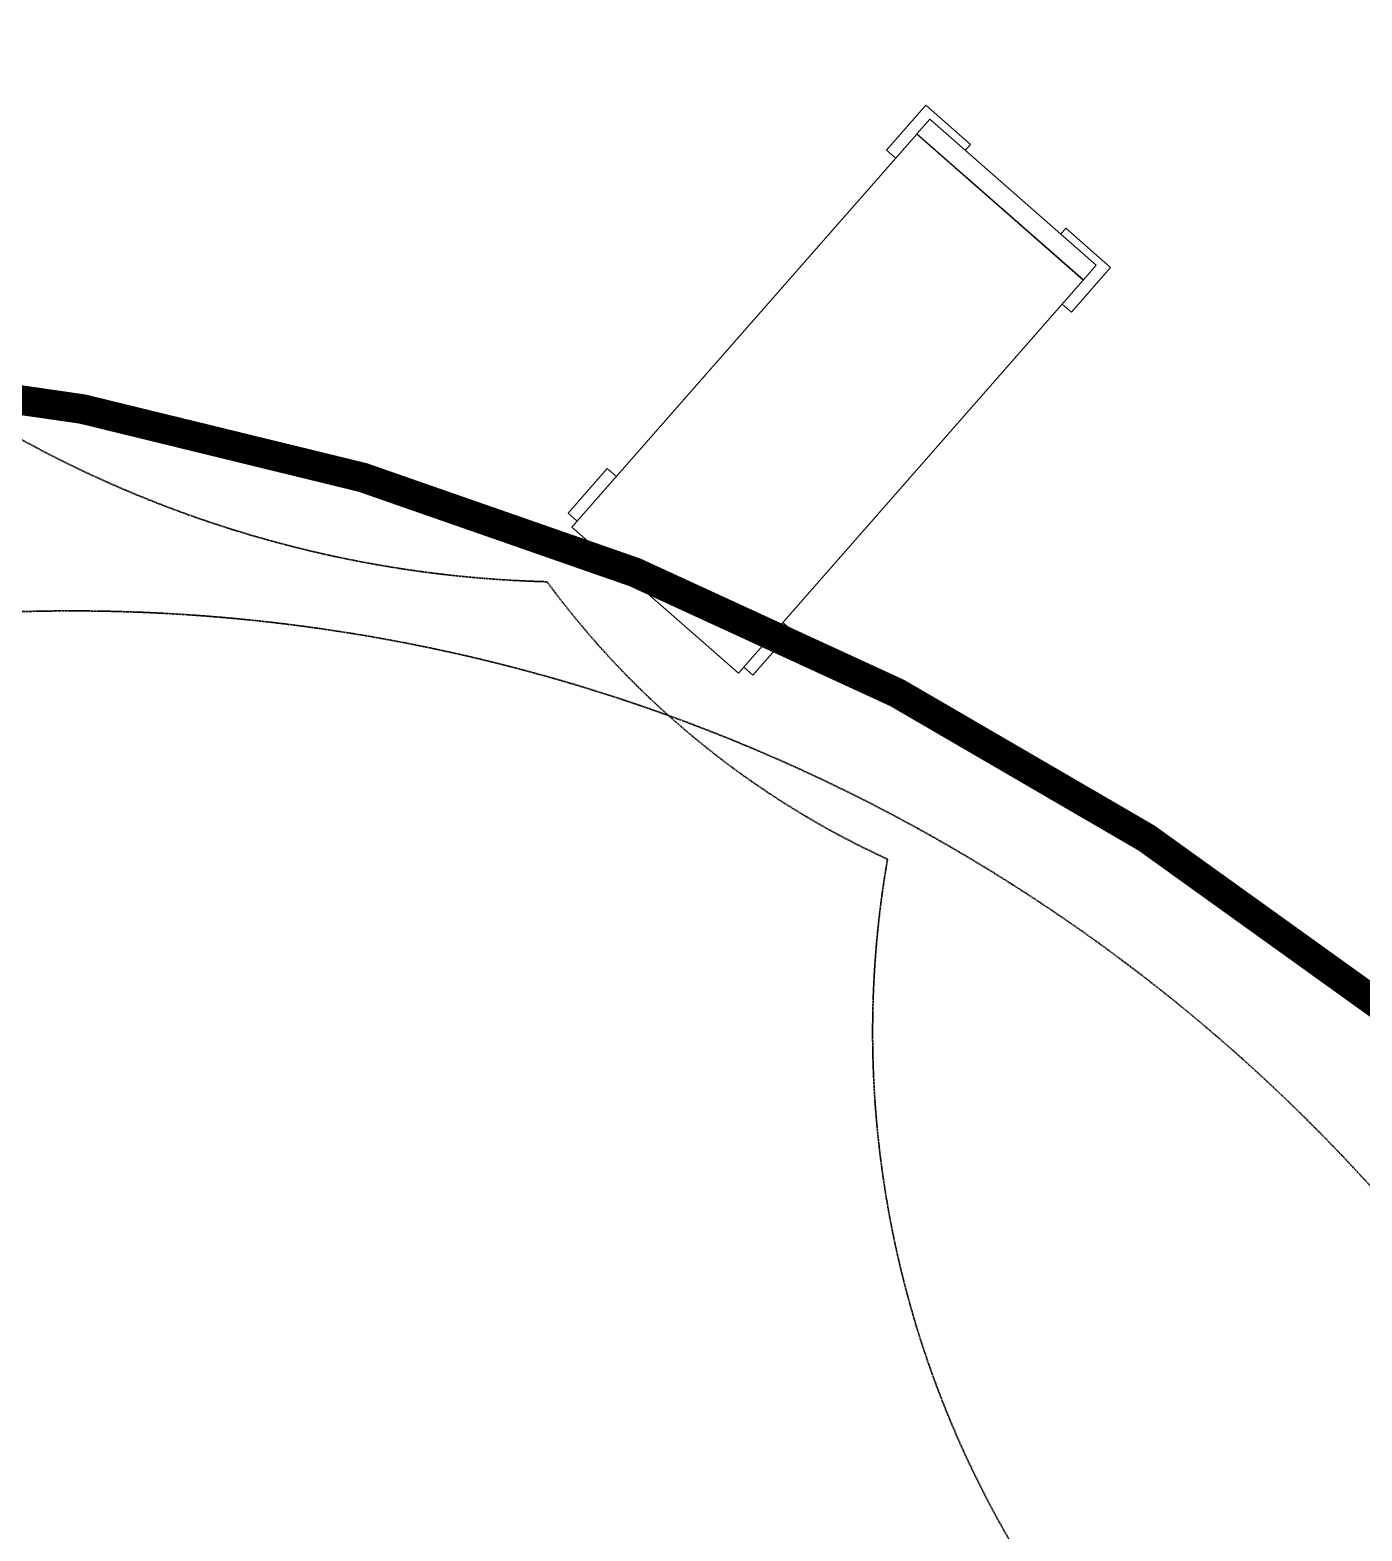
# Model space of a CAD drawing. Header units: millimetres. Extents: x 246416442 to 246896683, y 7418963194 to 7419503218.
# Drawn here: x 246855777 to 246860256, y 7419411493 to 7419416542 of the extents above; entities that cross this region are included whole.
import ezdxf
from ezdxf.lldxf.tags import DXFTag

# ---------------------------------------------------------------- set-up
doc = ezdxf.new("R2010")
doc.units = ezdxf.units.MM
doc.linetypes.add('DASHED', pattern=[0.75, 0.5, -0.25])
doc.linetypes.add('DASHED2', pattern=[9.525, 6.35, -3.175])
for name, color, linetype in [('L-Hatch Boundary', 1, 'Continuous'), ('L-HS-CONCRETE PATH', 2, 'Continuous'), ('L-ST-SHADE-SAIL', 5, 'DASHED2'), ('L-X-E-PRKR', 8, 'Continuous')]:
    doc.layers.add(name, color=color, linetype=linetype)
doc.layers.add('L-SUB-SOIL DRAINAGE', color=170, linetype='SUBSOIL', lineweight=20)
doc.styles.get("Standard").update_dxf_attribs({"font": 'arial.ttf'})
tags = doc.linetypes.add('SUBSOIL', pattern='A,12.7,-5.08,["SSD",Standard,S=2.54,R=0,X=-2.54,Y=-1.27],-6.35', length=24.13).pattern_tags.tags
tags[6] = DXFTag(74, 10)

msp = doc.modelspace()

# ---------------------------------------------------------------- linework, layer by layer
at = {"layer": 'L-Hatch Boundary', "flags": 128}
msp.add_lwpolyline([(246835860.8, 7419424775.6, -0.000269), (246835856, 7419424761.4), (246846358.7, 7419411938.4, -0.35871), (246852256.8, 7419416287.6, -1.730144), (246868366.8, 7419412873.4, 0.258757), (246866446.1, 7419413436.8, 0.137355), (246866072.8, 7419415591, 0.22796), (246866302.3, 7419417492.1, 1.29869), (246858602.3, 7419422315.7, 0.713076), (246854528.2, 7419416215.3, -0.461319), (246853810.8, 7419414199.1, 0.420899), (246850456.1, 7419406470.3, 0.447091), (246837066.9, 7419394612.7, 0.060042), (246832898.3, 7419396262.7, 0.184364), (246835510.4, 7419402898.1, 0.864723), (246835662, 7419414771.5, -0.141363), (246832434.9, 7419419279.2, 0.001039), (246835860.7, 7419424775.2, -0.000003)], format="xyb", close=True, dxfattribs=at)
at = {"layer": 'L-Hatch Boundary', "linetype": 'DASHED', "lineweight": 35, "ltscale": 5, "flags": 128}
for points in [[(246858601.4, 7419422316, 1.122557), (246857515.6, 7419414686.3, 0.127128), (246858660.7, 7419413752.8, 0.508036), (246862480, 7419409800.7, 0.161145), (246867998.8, 7419412489.4, 0.217541), (246866449.6, 7419413470.4, 0.141321), (246866073.3, 7419415591.9, 0.227261), (246866301.7, 7419417491.6, 1.298308)], [(246857708.6, 7419402876.7, 0.774933), (246861418.1, 7419410814.1, 1.009118), (246850455.6, 7419406470.4, -0.173726)]]:
    msp.add_lwpolyline(points, format="xyb", close=True, dxfattribs=at)
at = {"layer": 'L-HS-CONCRETE PATH', "ltscale": 0.1}
msp.add_arc((246861291, 7419419225.7), 9500, 278.43093, 198.01117, dxfattribs=at)
at = {"layer": 'L-ST-SHADE-SAIL', "ltscale": 0.5, "const_width": 100, "flags": 128}
msp.add_lwpolyline([(246854023.1, 7419415452.9, -0.295706), (246863268.5, 7419409461.2, -0.253509), (246870425.9, 7419415826.7, -0.123865), (246868963.2, 7419425306.2, -0.14259), (246862014.5, 7419428978.1, -0.082649), (246851376.9, 7419420242.6, -0.256841), (246854014.8, 7419415437.5, 1.000758)], format="xyb", dxfattribs=at)
at = {"layer": 'L-SUB-SOIL DRAINAGE', "ltscale": 0.75, "flags": 128}
msp.add_lwpolyline([(246836375.8, 7419368838, 0.049859), (246836452.7, 7419367265, 1.020543), (246838457.4, 7419363126.5, 0.507423), (246850958.7, 7419364620.6, 0.34783), (246860630.1, 7419364185, 0.95316), (246871514.2, 7419375336.2, 0.546089), (246865357.3, 7419391537), (246864331.6, 7419392202.5, 0.150991), (246858079.6, 7419390951.1, -0.535883), (246847993.3, 7419386178.8, -0.984857), (246841094.3, 7419392263.5, 0.048323), (246837369.4, 7419394790.3, -0.782041), (246859516.8, 7419399812.1, 0.326657), (246863339.2, 7419409468.3, 2.547694), (246851636.6, 7419416690.1, 0.258508), (246846203.9, 7419412601.5), (246842481.4, 7419417148.5), (246849924.6, 7419423239.5, 0.226894), (246850840.6, 7419425193.4), (246863936.9, 7419436077.3, 0.937903), (246860987.8, 7419443087, 0.16139), (246859063.4, 7419444536.1, 0.543513), (246850931.8, 7419449690.9, 0.965246), (246840526, 7419449656.9, 0.686425), (246830418.6, 7419442236.6), (246830214.5, 7419441333.6, 0.069561), (246826929.1, 7419442860.9), (246826948.5, 7419447931.5)], format="xyb", dxfattribs=at)
at = {"layer": 'L-X-E-PRKR', "color": 1, "linetype": 'Continuous', "lineweight": 13}
for p, q in [((246858789.2, 7419416289.2), (246858657.4, 7419416138.8)), ((246858939.6, 7419416157.3), (246858789.2, 7419416289.2)), ((246858802.5, 7419416242.1), (246858759.7, 7419416193.3)), ((246858790.7, 7419416228.7), (246858789.7, 7419416228.7)), ((246858789.7, 7419416228.7), (246858789.8, 7419416227.6)), ((246859362.6, 7419415750.9), (246858802.5, 7419416242.1)), ((246858758.8, 7419416192.3), (246857598.8, 7419414869.6)), ((246858758.8, 7419416192.3), (246858759.7, 7419416193.3)), ((246859318.9, 7419415701.1), (246858758.8, 7419416192.3)), ((246858759.7, 7419416193.3), (246859319.8, 7419415702.1)), ((246859319.8, 7419415702.1), (246858759.7, 7419416193.3)), ((246858657.4, 7419416138.8), (246858688.2, 7419416111.8)), ((246858718.5, 7419416146.3), (246858717.4, 7419416146.2)), ((246858717.4, 7419416146.2), (246858717.5, 7419416145.2)), ((246858922, 7419416137.3), (246858939.6, 7419416157.3)), ((246859260.6, 7419415875.8), (246859243.1, 7419415855.7)), ((246859411, 7419415743.9), (246859260.6, 7419415875.8)), ((246859279.1, 7419415593.5), (246859411, 7419415743.9)), ((246859319.8, 7419415702.1), (246859362.6, 7419415750.9)), ((246859349.9, 7419415736.4), (246859350.9, 7419415736.5)), ((246859350.9, 7419415736.5), (246859350.9, 7419415737.5)), ((246858159, 7419414378.4), (246859318.9, 7419415701.1)), ((246859278.7, 7419415654.1), (246859278.6, 7419415655.1)), ((246859318.9, 7419415701.1), (246859319.8, 7419415702.1)), ((246859248.3, 7419415620.6), (246859279.1, 7419415593.5)), ((246859277.6, 7419415654), (246859278.7, 7419415654.1)), ((246857718.1, 7419415067.7), (246857586.2, 7419414917.4)), ((246857748.9, 7419415040.7), (246857718.1, 7419415067.7)), ((246857719.6, 7419415007.3), (246857718.5, 7419415007.2)), ((246857718.5, 7419415007.2), (246857718.6, 7419415006.2)), ((246857586.2, 7419414917.4), (246857617, 7419414890.3)), ((246857647.3, 7419414924.9), (246857646.3, 7419414924.8)), ((246857646.3, 7419414924.8), (246857646.4, 7419414923.8)), ((246857598.8, 7419414869.6), (246858159, 7419414378.4)), ((246858339.9, 7419414522.5), (246858309, 7419414549.5)), ((246858208, 7419414372.1), (246858339.9, 7419414522.5)), ((246858278.7, 7419414515), (246858279.8, 7419414515)), ((246858279.8, 7419414515), (246858279.7, 7419414516.1)), ((246858177.2, 7419414399.1), (246858208, 7419414372.1)), ((246858206.5, 7419414432.6), (246858207.5, 7419414432.6)), ((246858207.5, 7419414432.6), (246858207.5, 7419414433.7))]:
    msp.add_line(p, q, dxfattribs=at)

doc.saveas('drawing.dxf')
